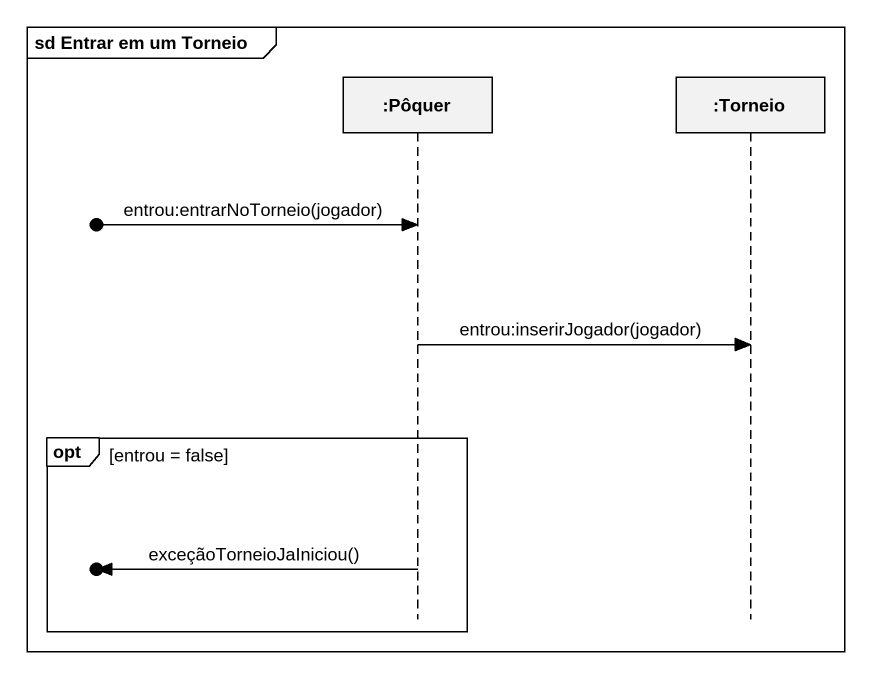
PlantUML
@startuml
mainframe sd Entrar em um Torneio
hide footbox
participant ":Pôquer" as Pôquer
participant ":Torneio" as Torneio

[o-> Pôquer : entrou:entrarNoTorneio(jogador)
Pôquer -> Torneio : entrou:inserirJogador(jogador)
opt entrou = false
  [o<- Pôquer : exceçãoTorneioJaIniciou()
end
@enduml
